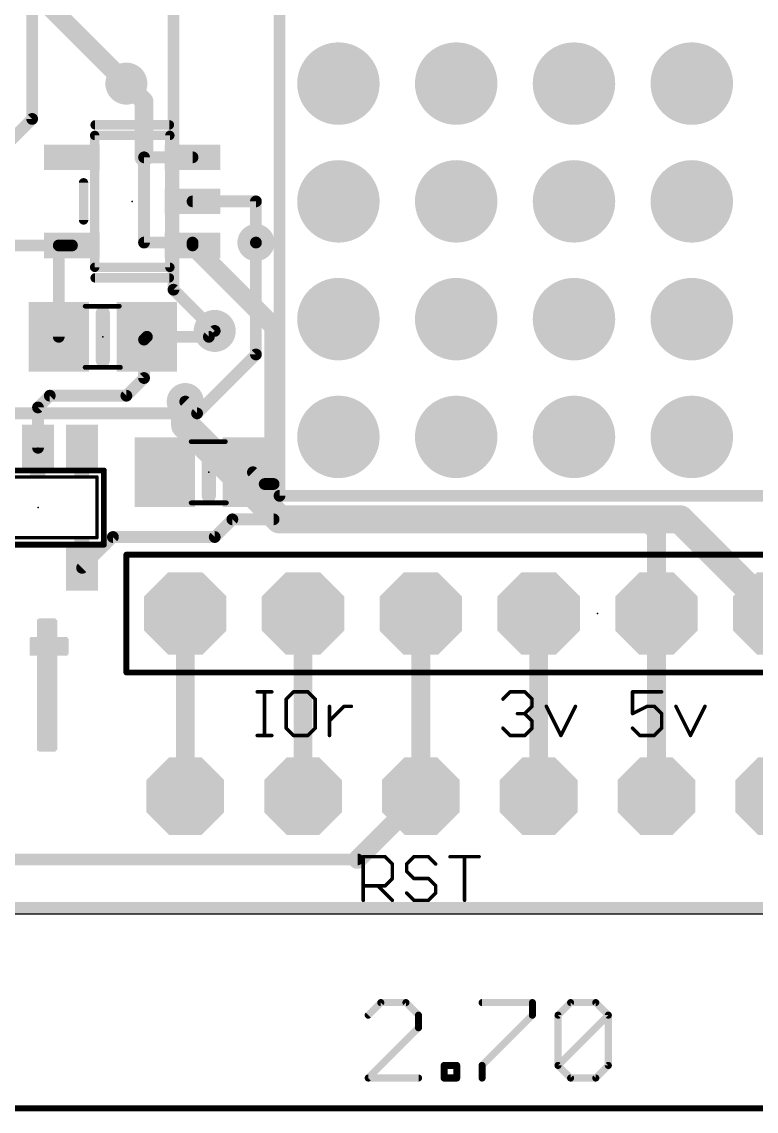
# Model space of a CAD drawing. Extents: x -6.7 to 68.6, y -6.2 to 53.6.
# Drawn here: x 24.42 to 40.25, y -4.26 to 19.24 of the extents above; entities that cross this region are included whole.
import ezdxf

# ---------------------------------------------------------------- set-up
doc = ezdxf.new("R2010")
doc.units = 0
for name, color, linetype in [('1', 12, 'CONTINUOUS'), ('16', 132, 'CONTINUOUS'), ('17', 110, 'CONTINUOUS'), ('18', 110, 'CONTINUOUS'), ('20', 53, 'CONTINUOUS'), ('21', 40, 'CONTINUOUS'), ('23', 40, 'CONTINUOUS'), ('47', 253, 'CONTINUOUS'), ('51', 253, 'CONTINUOUS')]:
    doc.layers.add(name, color=color, linetype=linetype)

# ---------------------------------------------------------------- blocks, each defined once
blk = doc.blocks.new('RECT')
blk.add_solid([(-0.5, -0.5), (0.5, -0.5), (-0.5, 0.5), (0.5, 0.5)])
blk = doc.blocks.new('OCTAGONP')
at = {"const_width": 0.5}
blk.add_lwpolyline([(-0.25, -0.1036), (-0.25, 0.1036), (-0.1036, 0.25), (0.1036, 0.25), (0.25, 0.1036), (0.25, -0.1036), (0.1036, -0.25), (-0.1036, -0.25), (-0.25, -0.1036), (-0.25, 0.1036)], dxfattribs=at)
blk = doc.blocks.new('ROUNDV')
at = {"const_width": 0.5}
blk.add_lwpolyline([(0, -0.25, 1), (0, 0.25, 1), (0, -0.25)], format="xyb", dxfattribs=at)

msp = doc.modelspace()

# ---------------------------------------------------------------- linework, layer by layer
at = {"layer": '1'}
for points, const_width in [([(29.972, 9.017), (29.972, 53.467)], 0.254), ([(24.638, 20.569), (24.638, 17.145)], 0.254), ([(26.67, 17.907), (27.051, 17.526)], 0.4064), ([(27.051, 17.526), (27.051, 16.317)], 0.4064), ([(24.638, 17.145), (23.942, 16.449)], 0.254), ([(28.0971, 16.317), (27.051, 16.317)], 0.254), ([(27.051, 16.317), (27.051, 14.478)], 0.254), ([(28.0971, 15.367), (29.464, 15.367)], 0.254), ([(29.464, 15.367), (29.464, 14.478)], 0.254), ([(27.051, 14.478), (28.0971, 14.478)], 0.254), ([(28.0971, 14.417), (29.845, 12.6691)], 0.4064), ([(28.0971, 14.478), (28.0971, 14.417)], 0.254), ([(24.13, 14.417), (25.4969, 14.417)], 0.254), ([(25.4969, 14.417), (25.212, 14.417)], 0.254), ([(25.212, 14.417), (25.212, 12.446)], 0.254), ([(28.448, 12.446), (28.575, 12.573)], 0.254), ([(29.845, 12.6691), (29.845, 9.271)], 0.4064), ([(27.051, 12.385), (27.112, 12.446)], 0.254), ([(27.051, 11.557), (27.051, 12.385)], 0.254), ([(27.112, 12.446), (28.448, 12.446)], 0.254), ([(26.67, 11.176), (27.051, 11.557)], 0.254), ([(24.765, 10.922), (25.019, 11.176)], 0.254), ([(25.019, 11.176), (26.67, 11.176)], 0.254), ([(24.765, 10.053), (24.765, 10.922)], 0.254), ([(29.398, 9.525), (29.652, 9.271)], 0.254), ([(29.845, 9.271), (29.845, 8.509)], 0.4064), ([(29.652, 9.271), (29.845, 9.271)], 0.254), ([(47.244, 9.017), (29.972, 9.017)], 0.254), ([(37.846, 8.509), (29.845, 8.509)], 0.4064), ([(38.1, 8.255), (37.846, 8.509)], 0.4064), ([(28.575, 8.128), (28.956, 8.509)], 0.254), ([(28.956, 8.509), (29.845, 8.509)], 0.254), ([(25.715, 7.463), (26.38, 8.128)], 0.254), ([(26.38, 8.128), (28.575, 8.128)], 0.254), ([(38.1, 6.477), (38.1, 8.255)], 0.4064), ([(27.94, 2.54), (27.94, 6.477)], 0.4064), ([(30.48, 2.54), (30.48, 6.477)], 0.4064), ([(33.02, 2.54), (33.02, 6.477)], 0.4064), ([(35.56, 2.54), (35.56, 6.477)], 0.4064), ([(38.1, 2.54), (38.1, 6.477)], 0.4064), ([(31.655, 1.175), (33.02, 2.54)], 0.4064), ([(23.336, 1.175), (31.655, 1.175)], 0.254), ([(19.812, 0.127), (47.244, 0.127)], 0.254)]:
    msp.add_lwpolyline(points, dxfattribs=dict(at, const_width=const_width))
for points, const_width in [([(26.7418, 17.9788, 1), (26.5982, 17.8352)], 0.2032), ([(27.1526, 17.526, 1), (26.9494, 17.526)], 0.2032), ([(26.9792, 17.4542, 1), (27.1228, 17.5978)], 0.2032), ([(24.5745, 17.145, 1), (24.7015, 17.145)], 0.127), ([(24.6829, 17.1001, 1), (24.5931, 17.1899)], 0.127), ([(26.9494, 16.317, 1), (27.1526, 16.317)], 0.2032), ([(27.051, 16.3805, 1), (27.051, 16.2535)], 0.127), ([(27.1145, 16.317, 1), (26.9875, 16.317)], 0.127), ([(28.0971, 16.2535, 1), (28.0971, 16.3805)], 0.127), ([(28.0971, 15.4305, 1), (28.0971, 15.3035)], 0.127), ([(29.5275, 15.367, 1), (29.4005, 15.367)], 0.127), ([(29.464, 15.3035, 1), (29.464, 15.4305)], 0.127), ([(27.051, 14.5415, 1), (27.051, 14.4145)], 0.127), ([(28.1689, 14.4888, 1), (28.0253, 14.3452)], 0.2032), ([(28.1606, 14.478, 1), (28.0336, 14.478)], 0.127), ([(28.0971, 14.4145, 1), (28.0971, 14.5415)], 0.127), ([(25.212, 14.4805, 1), (25.212, 14.3535)], 0.127), ([(25.2755, 14.417, 1), (25.1485, 14.417)], 0.127), ([(25.4969, 14.3535, 1), (25.4969, 14.4805)], 0.127), ([(25.4969, 14.3535, 1), (25.4969, 14.4805)], 0.127), ([(26.9875, 14.478, 1), (27.1145, 14.478)], 0.127), ([(28.0336, 14.417, 1), (28.1606, 14.417)], 0.127), ([(29.4005, 14.478, 1), (29.5275, 14.478)], 0.127), ([(28.6199, 12.5281, 1), (28.5301, 12.6179)], 0.127), ([(29.9466, 12.6691, 1), (29.7434, 12.6691)], 0.2032), ([(29.7732, 12.5973, 1), (29.9168, 12.7409)], 0.2032), ([(25.1485, 12.446, 1), (25.2755, 12.446)], 0.127), ([(27.1145, 12.385, 1), (26.9875, 12.385)], 0.127), ([(27.0061, 12.4299, 1), (27.0959, 12.3401)], 0.127), ([(27.112, 12.5095, 1), (27.112, 12.3825)], 0.127), ([(27.1569, 12.4011, 1), (27.0671, 12.4909)], 0.127), ([(28.4031, 12.4909, 1), (28.4929, 12.4011)], 0.127), ([(28.448, 12.3825, 1), (28.448, 12.5095)], 0.127), ([(26.9875, 11.557, 1), (27.1145, 11.557)], 0.127), ([(27.0959, 11.5121, 1), (27.0061, 11.6019)], 0.127), ([(25.019, 11.2395, 1), (25.019, 11.1125)], 0.127), ([(25.0639, 11.1311, 1), (24.9741, 11.2209)], 0.127), ([(26.6251, 11.2209, 1), (26.7149, 11.1311)], 0.127), ([(26.67, 11.1125, 1), (26.67, 11.2395)], 0.127), ([(24.8285, 10.922, 1), (24.7015, 10.922)], 0.127), ([(24.7201, 10.9669, 1), (24.8099, 10.8771)], 0.127), ([(24.7015, 10.053, 1), (24.8285, 10.053)], 0.127), ([(29.4429, 9.5699, 1), (29.3531, 9.4801)], 0.127), ([(29.9466, 9.271, 1), (29.7434, 9.271)], 0.2032), ([(29.652, 9.3345, 1), (29.652, 9.2075)], 0.127), ([(29.6071, 9.2261, 1), (29.6969, 9.3159)], 0.127), ([(29.7434, 9.271, 1), (29.9466, 9.271)], 0.2032), ([(29.845, 9.2075, 1), (29.845, 9.3345)], 0.127), ([(29.972, 9.0805, 1), (29.972, 8.9535)], 0.127), ([(29.9085, 9.017, 1), (30.0355, 9.017)], 0.127), ([(29.845, 8.6106, 1), (29.845, 8.4074)], 0.2032), ([(37.9178, 8.5808, 1), (37.7742, 8.4372)], 0.2032), ([(37.846, 8.4074, 1), (37.846, 8.6106)], 0.2032), ([(28.956, 8.5725, 1), (28.956, 8.4455)], 0.127), ([(29.0009, 8.4641, 1), (28.9111, 8.5539)], 0.127), ([(29.7434, 8.509, 1), (29.9466, 8.509)], 0.2032), ([(29.845, 8.4455, 1), (29.845, 8.5725)], 0.127), ([(26.38, 8.1915, 1), (26.38, 8.0645)], 0.127), ([(26.4249, 8.0831, 1), (26.3351, 8.1729)], 0.127), ([(28.5301, 8.1729, 1), (28.6199, 8.0831)], 0.127), ([(28.575, 8.0645, 1), (28.575, 8.1915)], 0.127), ([(38.2016, 8.255, 1), (37.9984, 8.255)], 0.2032), ([(38.0282, 8.1832, 1), (38.1718, 8.3268)], 0.2032), ([(25.6701, 7.5079, 1), (25.7599, 7.4181)], 0.127), ([(28.0416, 6.477, 1), (27.8384, 6.477)], 0.2032), ([(30.5816, 6.477, 1), (30.3784, 6.477)], 0.2032), ([(33.1216, 6.477, 1), (32.9184, 6.477)], 0.2032), ([(35.6616, 6.477, 1), (35.4584, 6.477)], 0.2032), ([(38.2016, 6.477, 1), (37.9984, 6.477)], 0.2032), ([(37.9984, 6.477, 1), (38.2016, 6.477)], 0.2032), ([(27.8384, 2.54, 1), (28.0416, 2.54)], 0.2032), ([(30.3784, 2.54, 1), (30.5816, 2.54)], 0.2032), ([(32.9184, 2.54, 1), (33.1216, 2.54)], 0.2032), ([(33.0918, 2.4682, 1), (32.9482, 2.6118)], 0.2032), ([(35.4584, 2.54, 1), (35.6616, 2.54)], 0.2032), ([(37.9984, 2.54, 1), (38.2016, 2.54)], 0.2032), ([(31.5832, 1.2468, 1), (31.7268, 1.1032)], 0.2032), ([(31.655, 1.1115, 1), (31.655, 1.2385)], 0.127)]:
    msp.add_lwpolyline(points, format="xyb", dxfattribs=dict(at, const_width=const_width))
at = {"layer": '16'}
for points, const_width in [([(27.686, 33.909), (27.686, 13.462)], 0.254), ([(24.765, 19.812), (26.67, 17.907)], 0.4064), ([(29.464, 12.065), (29.464, 14.478)], 0.254), ([(27.686, 13.462), (28.575, 12.573)], 0.254), ([(28.194, 10.795), (29.464, 12.065)], 0.254), ([(27.94, 10.541), (27.94, 11.049)], 0.6096), ([(28.194, 10.795), (27.94, 11.049)], 0.254), ([(23.495, 10.795), (28.194, 10.795)], 0.254), ([(29.972, 8.509), (27.94, 10.541)], 0.6096), ([(38.608, 8.509), (29.972, 8.509)], 0.6096), ([(40.64, 6.477), (38.608, 8.509)], 0.6096)]:
    msp.add_lwpolyline(points, dxfattribs=dict(at, const_width=const_width))
for points, const_width in [([(26.5982, 17.8352, 1), (26.7418, 17.9788)], 0.2032), ([(29.5275, 14.478, 1), (29.4005, 14.478)], 0.127), ([(27.7309, 13.5069, 1), (27.6411, 13.4171)], 0.127), ([(27.6225, 13.462, 1), (27.7495, 13.462)], 0.127), ([(28.5301, 12.5281, 1), (28.6199, 12.6179)], 0.127), ([(29.4005, 12.065, 1), (29.5275, 12.065)], 0.127), ([(29.5089, 12.0201, 1), (29.4191, 12.1099)], 0.127), ([(28.0924, 11.049, 1), (27.7876, 11.049)], 0.3048), ([(27.9849, 11.0939, 1), (27.8951, 11.0041)], 0.127), ([(28.0478, 10.6488, 1), (27.8322, 10.4332)], 0.3048), ([(28.1491, 10.8399, 1), (28.2389, 10.7501)], 0.127), ([(28.1491, 10.7501, 1), (28.2389, 10.8399)], 0.127), ([(28.194, 10.7315, 1), (28.194, 10.8585)], 0.127), ([(27.7876, 10.541, 1), (28.0924, 10.541)], 0.3048), ([(29.972, 8.6614, 1), (29.972, 8.3566)], 0.3048), ([(29.8642, 8.4012, 1), (30.0798, 8.6168)], 0.3048), ([(38.7158, 8.6168, 1), (38.5002, 8.4012)], 0.3048), ([(38.608, 8.3566, 1), (38.608, 8.6614)], 0.3048)]:
    msp.add_lwpolyline(points, format="xyb", dxfattribs=dict(at, const_width=const_width))
at = {"layer": '20'}
msp.add_line((0, 0), (66.04, 0), dxfattribs=at)
at = {"layer": '21'}
for points, const_width in [([(25.997, 17.017), (27.597, 17.017)], 0.2032), ([(25.747, 14.967), (25.747, 15.767)], 0.2032), ([(25.997, 13.717), (27.597, 13.717)], 0.2032), ([(26.162, 11.938), (26.162, 12.954)], 0.3048), ([(28.448, 9.017), (28.448, 10.033)], 0.3048), ([(24.765, 10.053), (24.765, 10.063)], 0.01), ([(23.485, 9.423), (26.035, 9.423)], 0.075), ([(26.035, 9.423), (26.035, 8.113)], 0.075), ([(26.185, 9.563), (26.185, 7.963)], 0.127), ([(26.035, 8.113), (23.485, 8.113)], 0.075), ([(26.67, 5.207), (26.67, 7.747)], 0.127), ([(26.67, 7.747), (46.99, 7.747)], 0.127), ([(46.99, 5.207), (26.67, 5.207)], 0.127), ([(29.492, 4.7887), (29.8055, 4.7887)], 0.0762), ([(29.6488, 3.8481), (29.6488, 4.7887)], 0.0762), ([(30.2724, 4.7887), (30.1157, 4.6319)], 0.0762), ([(30.586, 4.7887), (30.2724, 4.7887)], 0.0762), ([(30.7427, 4.6319), (30.586, 4.7887)], 0.0762), ([(34.7904, 4.6319), (34.9472, 4.7887)], 0.0762), ([(34.9472, 4.7887), (35.2607, 4.7887)], 0.0762), ([(35.2607, 4.7887), (35.4175, 4.6319)], 0.0762), ([(38.2115, 4.7887), (37.5844, 4.7887)], 0.0762), ([(37.5844, 4.7887), (37.5844, 4.3184)], 0.0762), ([(30.1157, 4.6319), (30.1157, 4.0049)], 0.0762), ([(30.7427, 4.0049), (30.7427, 4.6319)], 0.0762), ([(31.0512, 3.8481), (31.0512, 4.4752)], 0.0762), ([(31.0512, 4.1616), (31.3647, 4.4752)], 0.0762), ([(31.3647, 4.4752), (31.5215, 4.4752)], 0.0762), ([(35.4175, 4.4752), (35.2607, 4.3184)], 0.0762), ([(35.4175, 4.6319), (35.4175, 4.4752)], 0.0762), ([(35.7259, 4.4752), (36.0395, 3.8481)], 0.0762), ([(36.0395, 3.8481), (36.353, 4.4752)], 0.0762), ([(37.5844, 4.3184), (37.8979, 4.4752)], 0.0762), ([(37.8979, 4.4752), (38.0547, 4.4752)], 0.0762), ([(38.0547, 4.4752), (38.2115, 4.3184)], 0.0762), ([(38.5199, 4.4752), (38.8335, 3.8481)], 0.0762), ([(38.8335, 3.8481), (39.147, 4.4752)], 0.0762), ([(35.2607, 4.3184), (35.1039, 4.3184)], 0.0762), ([(35.2607, 4.3184), (35.4175, 4.1616)], 0.0762), ([(38.2115, 4.3184), (38.2115, 4.0049)], 0.0762), ([(30.1157, 4.0049), (30.2724, 3.8481)], 0.0762), ([(30.586, 3.8481), (30.7427, 4.0049)], 0.0762), ([(34.9472, 3.8481), (34.7904, 4.0049)], 0.0762), ([(35.4175, 4.0049), (35.2607, 3.8481)], 0.0762), ([(35.4175, 4.1616), (35.4175, 4.0049)], 0.0762), ([(37.7412, 3.8481), (37.5844, 4.0049)], 0.0762), ([(38.2115, 4.0049), (38.0547, 3.8481)], 0.0762), ([(29.492, 3.8481), (29.8055, 3.8481)], 0.0762), ([(30.2724, 3.8481), (30.586, 3.8481)], 0.0762), ([(35.2607, 3.8481), (34.9472, 3.8481)], 0.0762), ([(38.0547, 3.8481), (37.7412, 3.8481)], 0.0762), ([(31.778, 0.2921), (31.778, 1.2327)], 0.0762), ([(31.778, 1.2327), (32.2483, 1.2327)], 0.0762), ([(32.2483, 1.2327), (32.4051, 1.0759)], 0.0762), ([(32.8703, 1.2327), (32.7135, 1.0759)], 0.0762), ([(33.1838, 1.2327), (32.8703, 1.2327)], 0.0762), ([(33.3406, 1.0759), (33.1838, 1.2327)], 0.0762), ([(33.649, 1.2327), (34.2761, 1.2327)], 0.0762), ([(33.9626, 0.2921), (33.9626, 1.2327)], 0.0762), ([(32.4051, 1.0759), (32.4051, 0.7624)], 0.0762), ([(32.7135, 1.0759), (32.7135, 0.9192)], 0.0762), ([(32.7135, 0.9192), (32.8703, 0.7624)], 0.0762), ([(32.4051, 0.7624), (32.2483, 0.6056)], 0.0762), ([(32.8703, 0.7624), (33.1838, 0.7624)], 0.0762), ([(33.1838, 0.7624), (33.3406, 0.6056)], 0.0762), ([(32.2483, 0.6056), (31.778, 0.6056)], 0.0762), ([(32.0915, 0.6056), (32.4051, 0.2921)], 0.0762), ([(32.8703, 0.2921), (32.7135, 0.4489)], 0.0762), ([(33.3406, 0.4489), (33.1838, 0.2921)], 0.0762), ([(33.3406, 0.6056), (33.3406, 0.4489)], 0.0762), ([(33.1838, 0.2921), (32.8703, 0.2921)], 0.0762)]:
    msp.add_lwpolyline(points, dxfattribs=dict(at, const_width=const_width))
for points, const_width in [([(25.997, 17.0678, 1), (25.997, 16.9662)], 0.1016), ([(27.597, 16.9662, 1), (27.597, 17.0678)], 0.1016), ([(25.7978, 15.767, 1), (25.6962, 15.767)], 0.1016), ([(25.6962, 14.967, 1), (25.7978, 14.967)], 0.1016), ([(25.997, 13.7678, 1), (25.997, 13.6662)], 0.1016), ([(27.597, 13.6662, 1), (27.597, 13.7678)], 0.1016), ([(26.2382, 12.954, 1), (26.0858, 12.954)], 0.1524), ([(26.0858, 11.938, 1), (26.2382, 11.938)], 0.1524), ([(28.5242, 10.033, 1), (28.3718, 10.033)], 0.1524), ([(24.7675, 10.063, 1), (24.7625, 10.063)], 0.005), ([(24.7625, 10.053, 1), (24.7675, 10.053)], 0.005), ([(26.0538, 9.423, 1), (26.0162, 9.423)], 0.0375), ([(26.035, 9.4042, 1), (26.035, 9.4418)], 0.0375), ([(26.2168, 9.563, 1), (26.1533, 9.563)], 0.0635), ([(28.3718, 9.017, 1), (28.5242, 9.017)], 0.1524), ([(26.0162, 8.113, 1), (26.0538, 8.113)], 0.0375), ([(26.035, 8.0942, 1), (26.035, 8.1318)], 0.0375), ([(26.1533, 7.963, 1), (26.2168, 7.963)], 0.0635), ([(26.67, 7.7788, 1), (26.67, 7.7153)], 0.0635), ([(26.7018, 7.747, 1), (26.6383, 7.747)], 0.0635), ([(26.67, 5.2387, 1), (26.67, 5.1753)], 0.0635), ([(26.6383, 5.207, 1), (26.7018, 5.207)], 0.0635), ([(29.492, 4.8078, 1), (29.492, 4.7697)], 0.0381), ([(29.6678, 4.7887, 1), (29.6297, 4.7887)], 0.0381), ([(29.8055, 4.7697, 1), (29.8055, 4.8078)], 0.0381), ([(30.2724, 4.8078, 1), (30.2724, 4.7697)], 0.0381), ([(30.2859, 4.7752, 1), (30.259, 4.8022)], 0.0381), ([(30.5994, 4.8022, 1), (30.5725, 4.7752)], 0.0381), ([(30.586, 4.7697, 1), (30.586, 4.8078)], 0.0381), ([(34.9472, 4.8078, 1), (34.9472, 4.7697)], 0.0381), ([(34.9606, 4.7752, 1), (34.9337, 4.8022)], 0.0381), ([(35.2742, 4.8022, 1), (35.2472, 4.7752)], 0.0381), ([(35.2607, 4.7697, 1), (35.2607, 4.8078)], 0.0381), ([(37.5844, 4.8078, 1), (37.5844, 4.7697)], 0.0381), ([(37.6035, 4.7887, 1), (37.5654, 4.7887)], 0.0381), ([(38.2115, 4.7697, 1), (38.2115, 4.8078)], 0.0381), ([(30.1347, 4.6319, 1), (30.0966, 4.6319)], 0.0381), ([(30.1022, 4.6454, 1), (30.1291, 4.6185)], 0.0381), ([(30.7618, 4.6319, 1), (30.7237, 4.6319)], 0.0381), ([(30.7293, 4.6185, 1), (30.7562, 4.6454)], 0.0381), ([(31.0702, 4.4752, 1), (31.0321, 4.4752)], 0.0381), ([(31.3647, 4.4942, 1), (31.3647, 4.4561)], 0.0381), ([(31.3782, 4.4617, 1), (31.3513, 4.4886)], 0.0381), ([(31.5215, 4.4561, 1), (31.5215, 4.4942)], 0.0381), ([(34.7769, 4.6454, 1), (34.8039, 4.6185)], 0.0381), ([(35.4365, 4.6319, 1), (35.3984, 4.6319)], 0.0381), ([(35.3984, 4.4752, 1), (35.4365, 4.4752)], 0.0381), ([(35.404, 4.6185, 1), (35.4309, 4.6454)], 0.0381), ([(35.4309, 4.4617, 1), (35.404, 4.4886)], 0.0381), ([(35.743, 4.4837, 1), (35.7089, 4.4666)], 0.0381), ([(36.37, 4.4666, 1), (36.3359, 4.4837)], 0.0381), ([(37.8979, 4.4942, 1), (37.8979, 4.4561)], 0.0381), ([(37.9065, 4.4581, 1), (37.8894, 4.4922)], 0.0381), ([(38.0682, 4.4886, 1), (38.0412, 4.4617)], 0.0381), ([(38.0547, 4.4561, 1), (38.0547, 4.4942)], 0.0381), ([(38.537, 4.4837, 1), (38.5029, 4.4666)], 0.0381), ([(39.164, 4.4666, 1), (39.1299, 4.4837)], 0.0381), ([(35.1039, 4.3375, 1), (35.1039, 4.2994)], 0.0381), ([(35.2742, 4.3319, 1), (35.2472, 4.3049)], 0.0381), ([(35.2472, 4.3319, 1), (35.2742, 4.3049)], 0.0381), ([(35.2607, 4.2994, 1), (35.2607, 4.3375)], 0.0381), ([(37.5759, 4.3354, 1), (37.5929, 4.3014)], 0.0381), ([(37.5654, 4.3184, 1), (37.6035, 4.3184)], 0.0381), ([(38.2305, 4.3184, 1), (38.1924, 4.3184)], 0.0381), ([(38.198, 4.3049, 1), (38.2249, 4.3319)], 0.0381), ([(30.0966, 4.0049, 1), (30.1347, 4.0049)], 0.0381), ([(30.1291, 4.0183, 1), (30.1022, 3.9914)], 0.0381), ([(30.7237, 4.0049, 1), (30.7618, 4.0049)], 0.0381), ([(30.7562, 3.9914, 1), (30.7293, 4.0183)], 0.0381), ([(31.0377, 4.1751, 1), (31.0647, 4.1482)], 0.0381), ([(34.8039, 4.0183, 1), (34.7769, 3.9914)], 0.0381), ([(35.4365, 4.1616, 1), (35.3984, 4.1616)], 0.0381), ([(35.3984, 4.0049, 1), (35.4365, 4.0049)], 0.0381), ([(35.404, 4.1482, 1), (35.4309, 4.1751)], 0.0381), ([(35.4309, 3.9914, 1), (35.404, 4.0183)], 0.0381), ([(37.5979, 4.0183, 1), (37.5709, 3.9914)], 0.0381), ([(38.1924, 4.0049, 1), (38.2305, 4.0049)], 0.0381), ([(38.2249, 3.9914, 1), (38.198, 4.0183)], 0.0381), ([(29.492, 3.8672, 1), (29.492, 3.8291)], 0.0381), ([(29.6297, 3.8481, 1), (29.6678, 3.8481)], 0.0381), ([(29.8055, 3.8291, 1), (29.8055, 3.8672)], 0.0381), ([(30.2724, 3.8672, 1), (30.2724, 3.8291)], 0.0381), ([(30.259, 3.8346, 1), (30.2859, 3.8616)], 0.0381), ([(30.5725, 3.8616, 1), (30.5994, 3.8346)], 0.0381), ([(30.586, 3.8291, 1), (30.586, 3.8672)], 0.0381), ([(31.0321, 3.8481, 1), (31.0702, 3.8481)], 0.0381), ([(34.9472, 3.8672, 1), (34.9472, 3.8291)], 0.0381), ([(34.9337, 3.8346, 1), (34.9606, 3.8616)], 0.0381), ([(35.2472, 3.8616, 1), (35.2742, 3.8346)], 0.0381), ([(35.2607, 3.8291, 1), (35.2607, 3.8672)], 0.0381), ([(36.0224, 3.8566, 1), (36.0565, 3.8396)], 0.0381), ([(36.0224, 3.8396, 1), (36.0565, 3.8566)], 0.0381), ([(37.7412, 3.8672, 1), (37.7412, 3.8291)], 0.0381), ([(37.7277, 3.8346, 1), (37.7546, 3.8616)], 0.0381), ([(38.0412, 3.8616, 1), (38.0682, 3.8346)], 0.0381), ([(38.0547, 3.8291, 1), (38.0547, 3.8672)], 0.0381), ([(38.8164, 3.8566, 1), (38.8505, 3.8396)], 0.0381), ([(38.8164, 3.8396, 1), (38.8505, 3.8566)], 0.0381), ([(31.778, 1.2518, 1), (31.778, 1.2137)], 0.0381), ([(31.7971, 1.2327, 1), (31.759, 1.2327)], 0.0381), ([(32.2618, 1.2462, 1), (32.2348, 1.2192)], 0.0381), ([(32.2483, 1.2137, 1), (32.2483, 1.2518)], 0.0381), ([(32.8703, 1.2518, 1), (32.8703, 1.2137)], 0.0381), ([(32.8838, 1.2192, 1), (32.8568, 1.2462)], 0.0381), ([(33.1973, 1.2462, 1), (33.1703, 1.2192)], 0.0381), ([(33.1838, 1.2137, 1), (33.1838, 1.2518)], 0.0381), ([(33.649, 1.2518, 1), (33.649, 1.2137)], 0.0381), ([(33.9816, 1.2327, 1), (33.9435, 1.2327)], 0.0381), ([(34.2761, 1.2137, 1), (34.2761, 1.2518)], 0.0381), ([(32.4241, 1.0759, 1), (32.386, 1.0759)], 0.0381), ([(32.3916, 1.0625, 1), (32.4185, 1.0894)], 0.0381), ([(32.7326, 1.0759, 1), (32.6945, 1.0759)], 0.0381), ([(32.7, 1.0894, 1), (32.727, 1.0625)], 0.0381), ([(32.727, 0.9326, 1), (32.7, 0.9057)], 0.0381), ([(33.3271, 1.0625, 1), (33.3541, 1.0894)], 0.0381), ([(32.386, 0.7624, 1), (32.4241, 0.7624)], 0.0381), ([(32.4185, 0.7489, 1), (32.3916, 0.7759)], 0.0381), ([(32.6945, 0.9192, 1), (32.7326, 0.9192)], 0.0381), ([(32.8703, 0.7815, 1), (32.8703, 0.7434)], 0.0381), ([(32.8568, 0.7489, 1), (32.8838, 0.7759)], 0.0381), ([(33.1973, 0.7759, 1), (33.1703, 0.7489)], 0.0381), ([(33.1838, 0.7434, 1), (33.1838, 0.7815)], 0.0381), ([(31.778, 0.6247, 1), (31.778, 0.5866)], 0.0381), ([(32.105, 0.6191, 1), (32.0781, 0.5922)], 0.0381), ([(32.2348, 0.6191, 1), (32.2618, 0.5922)], 0.0381), ([(32.2483, 0.5866, 1), (32.2483, 0.6247)], 0.0381), ([(32.727, 0.4623, 1), (32.7, 0.4354)], 0.0381), ([(33.3596, 0.6056, 1), (33.3215, 0.6056)], 0.0381), ([(33.3271, 0.5922, 1), (33.3541, 0.6191)], 0.0381), ([(33.3541, 0.4354, 1), (33.3271, 0.4623)], 0.0381), ([(31.759, 0.2921, 1), (31.7971, 0.2921)], 0.0381), ([(32.3916, 0.2786, 1), (32.4185, 0.3056)], 0.0381), ([(32.8703, 0.3112, 1), (32.8703, 0.2731)], 0.0381), ([(32.8568, 0.2786, 1), (32.8838, 0.3056)], 0.0381), ([(33.1703, 0.3056, 1), (33.1973, 0.2786)], 0.0381), ([(33.1838, 0.2731, 1), (33.1838, 0.3112)], 0.0381), ([(33.3215, 0.4489, 1), (33.3596, 0.4489)], 0.0381), ([(33.9435, 0.2921, 1), (33.9816, 0.2921)], 0.0381)]:
    msp.add_lwpolyline(points, format="xyb", dxfattribs=dict(at, const_width=const_width))
at = {"layer": '23'}
for p in [(26.797, 15.367), (26.162, 12.446), (28.448, 9.525), (24.765, 8.763), (36.83, 6.477)]:
    msp.add_point(p, dxfattribs=at)
at = {"layer": '47'}
for points, const_width in [([(32.156, -1.9133), (31.8848, -2.1845)], 0.1524), ([(32.6983, -1.9133), (32.156, -1.9133)], 0.1524), ([(32.9695, -2.1845), (32.6983, -1.9133)], 0.1524), ([(34.3405, -1.9133), (35.4252, -1.9133)], 0.1524), ([(35.4252, -1.9133), (35.4252, -2.1845)], 0.1524), ([(35.9777, -2.1845), (36.2489, -1.9133)], 0.1524), ([(36.2489, -1.9133), (36.7912, -1.9133)], 0.1524), ([(36.7912, -1.9133), (37.0624, -2.1845)], 0.1524), ([(32.9695, -2.4556), (32.9695, -2.1845)], 0.1524), ([(35.4252, -2.1845), (34.3405, -3.2691)], 0.1524), ([(35.9777, -3.2691), (35.9777, -2.1845)], 0.1524), ([(35.9777, -3.2691), (37.0624, -2.1845)], 0.1524), ([(37.0624, -2.1845), (37.0624, -3.2691)], 0.1524), ([(31.8848, -3.5403), (32.9695, -2.4556)], 0.1524), ([(33.522, -3.5403), (33.522, -3.2691)], 0.1524), ([(33.522, -3.2691), (33.7931, -3.2691)], 0.1524), ([(33.7931, -3.2691), (33.7931, -3.5403)], 0.1524), ([(34.3405, -3.2691), (34.3405, -3.5403)], 0.1524), ([(36.2489, -3.5403), (35.9777, -3.2691)], 0.1524), ([(37.0624, -3.2691), (36.7912, -3.5403)], 0.1524), ([(32.9695, -3.5403), (31.8848, -3.5403)], 0.1524), ([(33.7931, -3.5403), (33.522, -3.5403)], 0.1524), ([(36.7912, -3.5403), (36.2489, -3.5403)], 0.1524), ([(0.065, -4.191), (68.515, -4.191)], 0.13)]:
    msp.add_lwpolyline(points, dxfattribs=dict(at, const_width=const_width))
at = {"layer": '47', "const_width": 0.0762}
for points in [[(32.156, -1.8752, 1), (32.156, -1.9514)], [(32.1829, -1.9403, 1), (32.129, -1.8864)], [(32.7252, -1.8864, 1), (32.6714, -1.9403)], [(32.6983, -1.9514, 1), (32.6983, -1.8752)], [(34.3405, -1.8752, 1), (34.3405, -1.9514)], [(35.4633, -1.9133, 1), (35.3871, -1.9133)], [(35.4252, -1.9514, 1), (35.4252, -1.8752)], [(36.2489, -1.8752, 1), (36.2489, -1.9514)], [(36.2758, -1.9403, 1), (36.2219, -1.8864)], [(36.8181, -1.8864, 1), (36.7643, -1.9403)], [(36.7912, -1.9514, 1), (36.7912, -1.8752)], [(33.0076, -2.1845, 1), (32.9314, -2.1845)], [(35.4521, -2.2114, 1), (35.3983, -2.1575)], [(36.0158, -2.1845, 1), (35.9396, -2.1845)], [(37.1005, -2.1845, 1), (37.0243, -2.1845)], [(37.0893, -2.2114, 1), (37.0354, -2.1575)], [(31.8579, -2.1575, 1), (31.9118, -2.2114)], [(32.9425, -2.2114, 1), (32.9964, -2.1575)], [(35.3871, -2.1845, 1), (35.4633, -2.1845)], [(35.9508, -2.1575, 1), (36.0046, -2.2114)], [(37.0354, -2.2114, 1), (37.0893, -2.1575)], [(32.9314, -2.4556, 1), (33.0076, -2.4556)], [(32.9964, -2.4826, 1), (32.9425, -2.4287)], [(33.5601, -3.2691, 1), (33.4839, -3.2691)], [(33.522, -3.231, 1), (33.522, -3.3072)], [(33.8312, -3.2691, 1), (33.755, -3.2691)], [(33.7931, -3.3072, 1), (33.7931, -3.231)], [(34.3786, -3.2691, 1), (34.3024, -3.2691)], [(34.3136, -3.2422, 1), (34.3675, -3.2961)], [(36.0046, -3.2422, 1), (35.9508, -3.2961)], [(35.9508, -3.2422, 1), (36.0046, -3.2961)], [(35.9396, -3.2691, 1), (36.0158, -3.2691)], [(37.0243, -3.2691, 1), (37.1005, -3.2691)], [(37.0893, -3.2961, 1), (37.0354, -3.2422)], [(31.8848, -3.5022, 1), (31.8848, -3.5784)], [(31.8579, -3.5134, 1), (31.9118, -3.5672)], [(32.9695, -3.5784, 1), (32.9695, -3.5022)], [(33.522, -3.5022, 1), (33.522, -3.5784)], [(33.4839, -3.5403, 1), (33.5601, -3.5403)], [(33.755, -3.5403, 1), (33.8312, -3.5403)], [(33.7931, -3.5784, 1), (33.7931, -3.5022)], [(34.3024, -3.5403, 1), (34.3786, -3.5403)], [(36.2489, -3.5022, 1), (36.2489, -3.5784)], [(36.2219, -3.5672, 1), (36.2758, -3.5134)], [(36.7643, -3.5134, 1), (36.8181, -3.5672)], [(36.7912, -3.5784, 1), (36.7912, -3.5022)]]:
    msp.add_lwpolyline(points, format="xyb", dxfattribs=at)
at = {"layer": '51'}
for points, const_width in [([(25.9866, 16.7894), (27.6074, 16.7894)], 0.2032), ([(25.9866, 13.9446), (25.9866, 16.7894)], 0.2032), ([(27.6074, 16.7894), (27.6074, 13.9446)], 0.2032), ([(27.6074, 13.9446), (25.9866, 13.9446)], 0.2032), ([(26.518, 13.106), (25.781, 13.106)], 0.1016), ([(26.543, 11.786), (25.781, 11.786)], 0.1016), ([(28.804, 10.185), (28.067, 10.185)], 0.1016), ([(23.345, 9.563), (26.185, 9.563)], 0.127), ([(28.829, 8.865), (28.067, 8.865)], 0.1016), ([(26.185, 7.963), (23.345, 7.963)], 0.127)]:
    msp.add_lwpolyline(points, dxfattribs=dict(at, const_width=const_width))
for points, const_width in [([(25.9866, 16.8402, 1), (25.9866, 16.7386)], 0.1016), ([(26.0374, 16.7894, 1), (25.9358, 16.7894)], 0.1016), ([(27.6582, 16.7894, 1), (27.5566, 16.7894)], 0.1016), ([(27.6074, 16.7386, 1), (27.6074, 16.8402)], 0.1016), ([(25.9866, 13.9954, 1), (25.9866, 13.8938)], 0.1016), ([(25.9358, 13.9446, 1), (26.0374, 13.9446)], 0.1016), ([(27.5566, 13.9446, 1), (27.6582, 13.9446)], 0.1016), ([(27.6074, 13.8938, 1), (27.6074, 13.9954)], 0.1016), ([(25.781, 13.1314, 1), (25.781, 13.0806)], 0.0508), ([(26.518, 13.0806, 1), (26.518, 13.1314)], 0.0508), ([(25.781, 11.8114, 1), (25.781, 11.7606)], 0.0508), ([(26.543, 11.7606, 1), (26.543, 11.8114)], 0.0508), ([(28.067, 10.2104, 1), (28.067, 10.1596)], 0.0508), ([(28.804, 10.1596, 1), (28.804, 10.2104)], 0.0508), ([(26.185, 9.5313, 1), (26.185, 9.5948)], 0.0635), ([(28.067, 8.8904, 1), (28.067, 8.8396)], 0.0508), ([(28.829, 8.8396, 1), (28.829, 8.8904)], 0.0508), ([(26.185, 7.9313, 1), (26.185, 7.9947)], 0.0635)]:
    msp.add_lwpolyline(points, format="xyb", dxfattribs=dict(at, const_width=const_width))

# ---------------------------------------------------------------- block references
at = {"layer": '1'}
for p, xscale, yscale, rotation in [((25.4969, 16.317), 0.55, 1.2, 90), ((28.0971, 16.317), 0.55, 1.2, 90), ((28.0971, 15.367), 0.55, 1.2, 90), ((25.4969, 14.417), 0.55, 1.2, 90), ((28.0971, 14.417), 0.55, 1.2, 90), ((25.212, 12.446), 1.3, 1.5, 180), ((27.112, 12.446), 1.3, 1.5, 180), ((24.765, 10.053), 0.69, 0.99, 180), ((25.715, 10.053), 0.69, 0.99, 180), ((27.498, 9.525), 1.3, 1.5, 180), ((29.398, 9.525), 1.3, 1.5, 180), ((25.715, 7.463), 0.69, 0.99, 180)]:
    msp.add_blockref('RECT', p, dxfattribs=dict(at, xscale=xscale, yscale=yscale, rotation=rotation))
at = {"layer": '17', "xscale": 1.778, "yscale": 1.778, "rotation": 270}
for p in [(27.94, 6.477), (27.94, 6.477), (30.48, 6.477), (30.48, 6.477), (33.02, 6.477), (33.02, 6.477), (35.56, 6.477), (35.56, 6.477), (38.1, 6.477), (38.1, 6.477), (40.64, 6.477), (40.64, 6.477)]:
    msp.add_blockref('OCTAGONP', p, dxfattribs=at)
at = {"layer": '17', "xscale": 1.6764, "yscale": 1.6764}
for p in [(27.94, 2.54), (27.94, 2.54), (30.48, 2.54), (30.48, 2.54), (33.02, 2.54), (33.02, 2.54), (35.56, 2.54), (35.56, 2.54), (38.1, 2.54), (38.1, 2.54), (40.64, 2.54), (40.64, 2.54)]:
    msp.add_blockref('OCTAGONP', p, dxfattribs=at)
at = {"layer": '18'}
for p, xscale, yscale in [((31.242, 17.907), 1.778, 1.778), ((31.242, 17.907), 1.778, 1.778), ((33.782, 17.907), 1.778, 1.778), ((33.782, 17.907), 1.778, 1.778), ((36.322, 17.907), 1.778, 1.778), ((36.322, 17.907), 1.778, 1.778), ((38.862, 17.907), 1.778, 1.778), ((38.862, 17.907), 1.778, 1.778), ((26.67, 17.907), 0.9064, 0.9064), ((26.67, 17.907), 0.9064, 0.9064), ((31.242, 15.367), 1.778, 1.778), ((31.242, 15.367), 1.778, 1.778), ((33.782, 15.367), 1.778, 1.778), ((33.782, 15.367), 1.778, 1.778), ((36.322, 15.367), 1.778, 1.778), ((36.322, 15.367), 1.778, 1.778), ((38.862, 15.367), 1.778, 1.778), ((38.862, 15.367), 1.778, 1.778), ((29.464, 14.478), 0.8001, 0.8001), ((29.464, 14.478), 0.8001, 0.8001), ((31.242, 12.827), 1.778, 1.778), ((31.242, 12.827), 1.778, 1.778), ((33.782, 12.827), 1.778, 1.778), ((33.782, 12.827), 1.778, 1.778), ((36.322, 12.827), 1.778, 1.778), ((36.322, 12.827), 1.778, 1.778), ((38.862, 12.827), 1.778, 1.778), ((38.862, 12.827), 1.778, 1.778), ((28.575, 12.573), 0.9064, 0.9064), ((28.575, 12.573), 0.9064, 0.9064), ((27.94, 11.049), 0.8001, 0.8001), ((27.94, 11.049), 0.8001, 0.8001), ((31.242, 10.287), 1.778, 1.778), ((31.242, 10.287), 1.778, 1.778), ((33.782, 10.287), 1.778, 1.778), ((33.782, 10.287), 1.778, 1.778), ((36.322, 10.287), 1.778, 1.778), ((36.322, 10.287), 1.778, 1.778), ((38.862, 10.287), 1.778, 1.778), ((38.862, 10.287), 1.778, 1.778)]:
    msp.add_blockref('ROUNDV', p, dxfattribs=dict(at, xscale=xscale, yscale=yscale))
at = {"layer": '21', "yscale": 0.0175}
for p, xscale in [((24.9528, 6.3445), 0.42), ((24.9616, 6.362), 0.3675), ((24.9616, 6.327), 0.4375), ((24.9616, 6.3095), 0.4375), ((24.9616, 6.292), 0.4375), ((24.9616, 6.2745), 0.4375), ((24.9616, 6.257), 0.4375), ((24.9616, 6.2395), 0.4375), ((24.9616, 6.222), 0.4375), ((24.9616, 6.2045), 0.4375), ((24.9616, 6.187), 0.4375), ((24.9616, 6.1695), 0.4375), ((24.9616, 6.152), 0.4375), ((24.9616, 6.1345), 0.4375), ((24.9616, 6.117), 0.4375), ((25.0053, 5.9245), 0.84), ((25.0053, 5.907), 0.84), ((25.0053, 5.8895), 0.84), ((25.0053, 5.872), 0.84), ((24.9966, 5.942), 0.8225), ((25.0053, 5.9595), 0.805), ((24.9616, 6.0995), 0.4375), ((24.9616, 6.082), 0.4375), ((24.9616, 6.0645), 0.4375), ((24.9616, 6.047), 0.4375), ((24.9616, 6.0295), 0.4375), ((24.9616, 6.012), 0.4375), ((24.9616, 5.9945), 0.4375), ((24.9616, 5.977), 0.4375), ((25.0053, 5.8545), 0.84), ((25.0053, 5.837), 0.84), ((25.0053, 5.8195), 0.84), ((25.0053, 5.802), 0.84), ((25.0053, 5.7845), 0.84), ((25.0053, 5.767), 0.84), ((25.0053, 5.7495), 0.84), ((25.0053, 5.732), 0.84), ((25.0053, 5.7145), 0.84), ((25.0053, 5.697), 0.84), ((25.0053, 5.6795), 0.84), ((25.0053, 5.662), 0.84), ((25.0053, 5.6445), 0.84), ((25.0053, 5.627), 0.84), ((25.0053, 5.6095), 0.84), ((24.9966, 5.592), 0.8225), ((24.9966, 5.5745), 0.8225), ((24.9616, 5.557), 0.4375), ((24.9616, 5.5395), 0.4375), ((24.9616, 5.522), 0.4375), ((24.9616, 5.5045), 0.4375), ((24.9616, 5.487), 0.4375), ((24.9616, 5.4695), 0.4375), ((24.9616, 5.452), 0.4375), ((24.9616, 5.4345), 0.4375), ((24.9616, 5.417), 0.4375), ((24.9616, 5.3995), 0.4375), ((24.9616, 5.382), 0.4375), ((24.9616, 5.3645), 0.4375), ((24.9616, 5.347), 0.4375), ((24.9616, 5.3295), 0.4375), ((24.9616, 5.312), 0.4375), ((24.9616, 5.2945), 0.4375), ((24.9616, 5.277), 0.4375), ((24.9616, 5.2595), 0.4375), ((24.9616, 5.242), 0.4375), ((24.9616, 5.2245), 0.4375), ((24.9616, 5.207), 0.4375), ((24.9616, 5.1895), 0.4375), ((24.9616, 5.172), 0.4375), ((24.9616, 5.1545), 0.4375), ((24.9616, 5.137), 0.4375), ((24.9616, 5.1195), 0.4375), ((24.9616, 5.102), 0.4375), ((24.9616, 5.0845), 0.4375), ((24.9616, 5.067), 0.4375), ((24.9616, 5.0495), 0.4375), ((24.9616, 5.032), 0.4375), ((24.9616, 5.0145), 0.4375), ((24.9616, 4.997), 0.4375), ((24.9616, 4.9795), 0.4375), ((24.9616, 4.962), 0.4375), ((24.9616, 4.9445), 0.4375), ((24.9616, 4.927), 0.4375), ((24.9616, 4.9095), 0.4375), ((24.9616, 4.892), 0.4375), ((24.9616, 4.8745), 0.4375), ((24.9616, 4.857), 0.4375), ((24.9616, 4.8395), 0.4375), ((24.9616, 4.822), 0.4375), ((24.9616, 4.8045), 0.4375), ((24.9616, 4.787), 0.4375), ((24.9616, 4.7695), 0.4375), ((24.9616, 4.752), 0.4375), ((24.9616, 4.7345), 0.4375), ((24.9616, 4.717), 0.4375), ((24.9616, 4.6995), 0.4375), ((24.9616, 4.682), 0.4375), ((24.9616, 4.6645), 0.4375), ((24.9616, 4.647), 0.4375), ((24.9616, 4.6295), 0.4375), ((24.9616, 4.612), 0.4375), ((24.9616, 4.5945), 0.4375), ((24.9616, 4.577), 0.4375), ((24.9616, 4.5595), 0.4375), ((24.9616, 4.542), 0.4375), ((24.9616, 4.5245), 0.4375), ((24.9616, 4.507), 0.4375), ((24.9616, 4.4895), 0.4375), ((24.9616, 4.472), 0.4375), ((24.9616, 4.4545), 0.4375), ((24.9616, 4.437), 0.4375), ((24.9616, 4.4195), 0.4375), ((24.9616, 4.402), 0.4375), ((24.9616, 4.3845), 0.4375), ((24.9616, 4.367), 0.4375), ((24.9616, 4.3495), 0.4375), ((24.9616, 4.332), 0.4375), ((24.9616, 4.3145), 0.4375), ((24.9616, 4.297), 0.4375), ((24.9616, 4.2795), 0.4375), ((24.9616, 4.262), 0.4375), ((24.9616, 4.2445), 0.4375), ((24.9616, 4.227), 0.4375), ((24.9616, 4.2095), 0.4375), ((24.9616, 4.192), 0.4375), ((24.9616, 4.1745), 0.4375), ((24.9616, 4.157), 0.4375), ((24.9616, 4.1395), 0.4375), ((24.9616, 4.122), 0.4375), ((24.9616, 4.1045), 0.4375), ((24.9616, 4.087), 0.4375), ((24.9616, 4.0695), 0.4375), ((24.9616, 4.052), 0.4375), ((24.9616, 4.0345), 0.4375), ((24.9616, 4.017), 0.4375), ((24.9616, 3.9995), 0.4375), ((24.9616, 3.982), 0.4375), ((24.9616, 3.9645), 0.4375), ((24.9616, 3.947), 0.4375), ((24.9616, 3.9295), 0.4375), ((24.9616, 3.912), 0.4375), ((24.9616, 3.8945), 0.4375), ((24.9616, 3.877), 0.4375), ((24.9616, 3.8595), 0.4375), ((24.9616, 3.842), 0.4375), ((24.9616, 3.8245), 0.4375), ((24.9616, 3.807), 0.4375), ((24.9616, 3.7895), 0.4375), ((24.9616, 3.772), 0.4375), ((24.9616, 3.7545), 0.4375), ((24.9528, 3.527), 0.42), ((24.9616, 3.737), 0.4375), ((24.9616, 3.7195), 0.4375), ((24.9616, 3.702), 0.4375), ((24.9616, 3.6845), 0.4375), ((24.9616, 3.667), 0.4375), ((24.9616, 3.6495), 0.4375), ((24.9616, 3.632), 0.4375), ((24.9616, 3.6145), 0.4375), ((24.9616, 3.597), 0.4375), ((24.9616, 3.5795), 0.4375), ((24.9616, 3.562), 0.4375), ((24.9616, 3.5445), 0.4375), ((24.9616, 3.5095), 0.3675)]:
    msp.add_blockref('RECT', p, dxfattribs=dict(at, xscale=xscale))
at = {"layer": '51'}
for p, xscale, yscale, rotation in [((25.622, 16.317), 0.5, 0.65, 90), ((27.972, 16.317), 0.5, 0.65, 90), ((27.972, 15.367), 0.5, 0.65, 90), ((25.622, 14.417), 0.5, 0.65, 90), ((27.972, 14.417), 0.5, 0.65, 90), ((25.4314, 12.4449), 0.7501, 1.4501, 180), ((26.8792, 12.4449), 0.7501, 1.4501, 180), ((24.76, 9.808), 0.33, 0.75, 180), ((25.71, 9.808), 0.33, 0.75, 180), ((27.7173, 9.5239), 0.7501, 1.4501, 180), ((29.1652, 9.5239), 0.7501, 1.4501, 180), ((25.71, 7.708), 0.33, 0.75, 180), ((27.94, 6.477), 0.508, 0.508, 180), ((30.48, 6.477), 0.508, 0.508, 180), ((33.02, 6.477), 0.508, 0.508, 180), ((35.56, 6.477), 0.508, 0.508, 180), ((38.1, 6.477), 0.508, 0.508, 180)]:
    msp.add_blockref('RECT', p, dxfattribs=dict(at, xscale=xscale, yscale=yscale, rotation=rotation))

doc.saveas('drawing.dxf')
